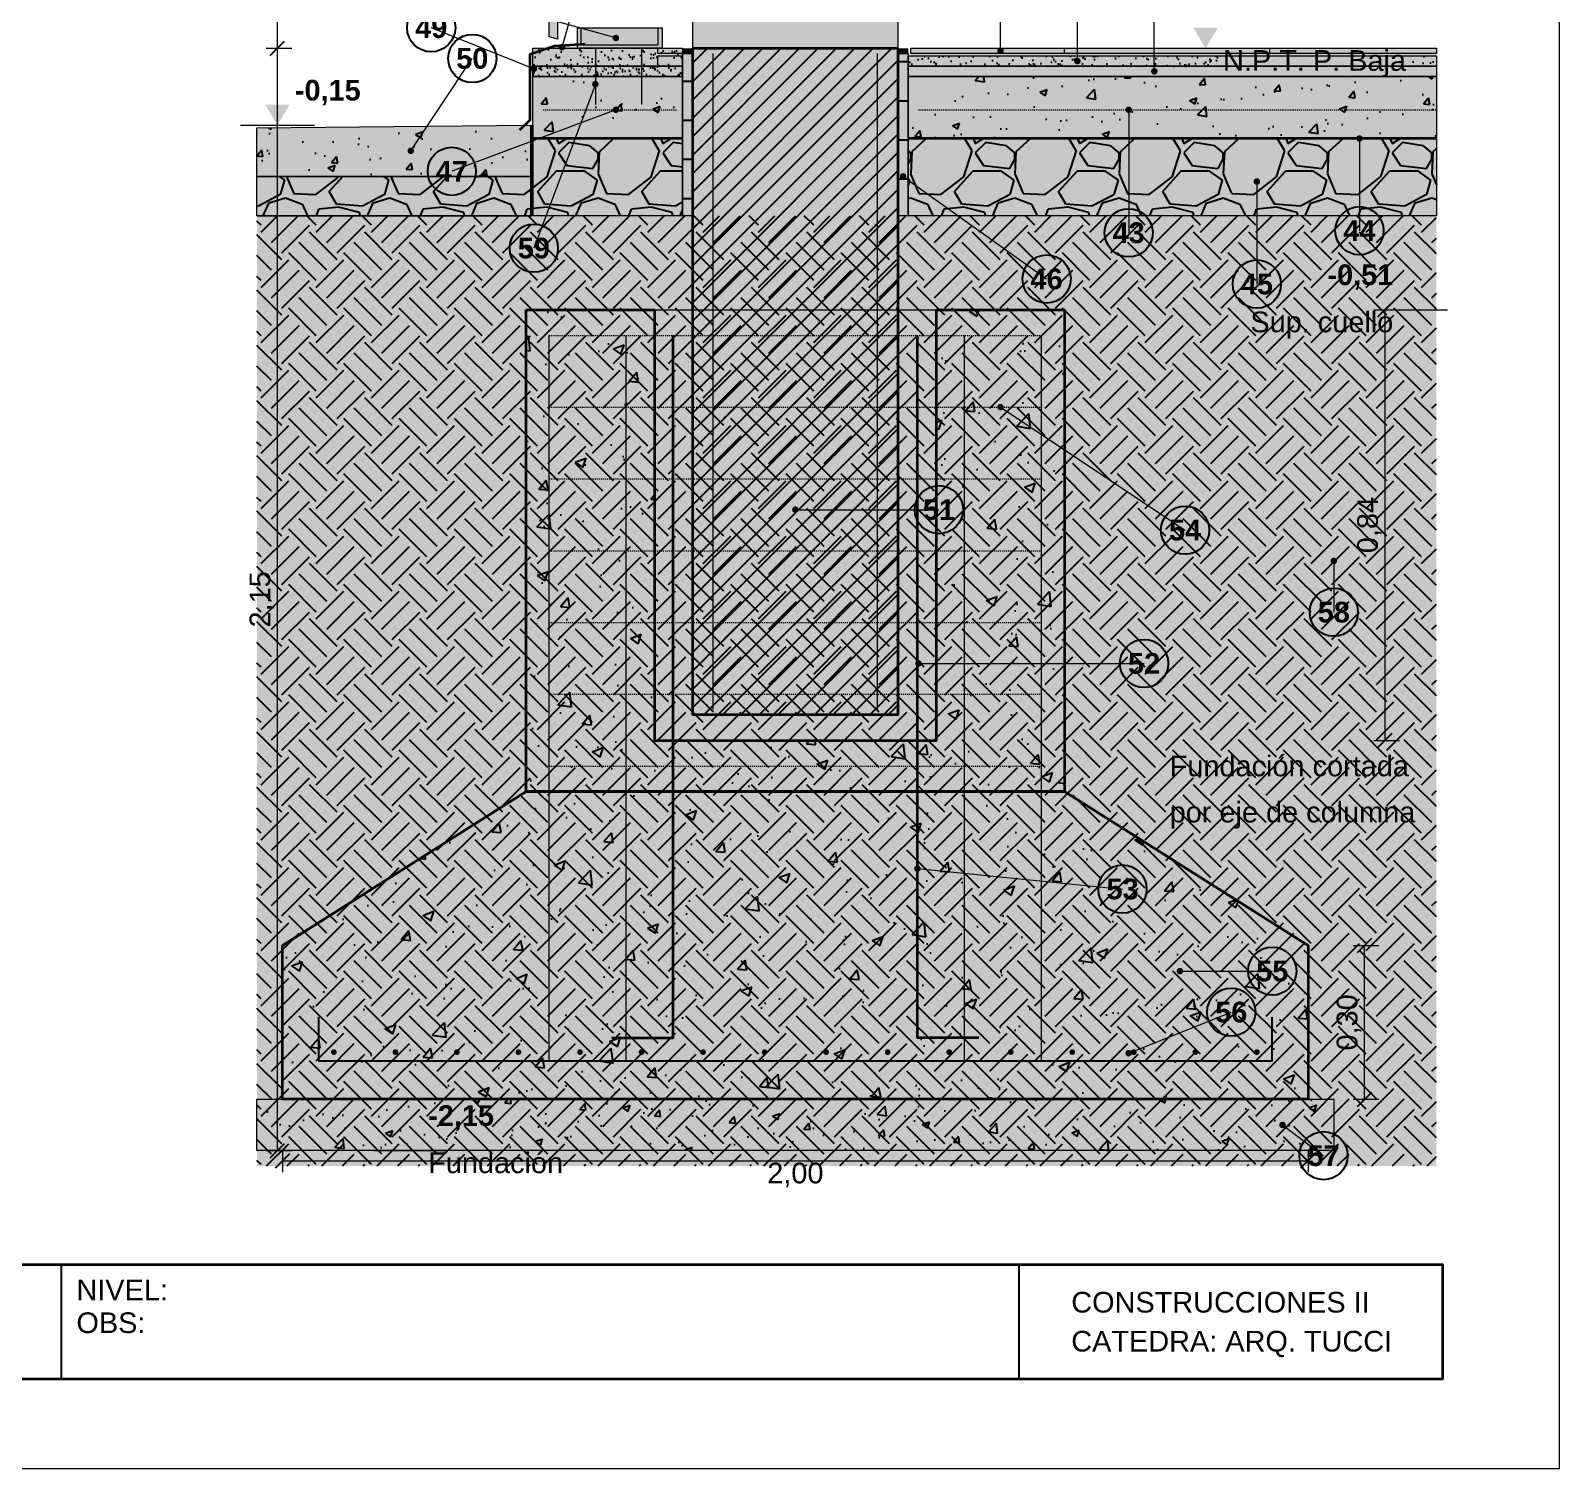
# Model space of a CAD drawing. Header units: millimetres. Extents: x 0 to 323, y 0 to 420.
# Drawn here: x 147.9 to 297, y 0 to 140.2 of the extents above; entities that cross this region are included whole.
import ezdxf
from ezdxf.enums import TextEntityAlignment as Align

# ---------------------------------------------------------------- set-up
doc = ezdxf.new("R2010")
doc.units = ezdxf.units.MM
doc.linetypes.add('DASHED', pattern=[1.524, 1.27, -0.254])
for name, color, linetype in [('0-MARCO-A3', 7, 'Continuous'), ('1-CORTE-ARMADURAS', 14, 'Continuous'), ('1-CORTE-CONTORNOS', 7, 'Continuous'), ('1-CORTE-RAYADOS', 8, 'Continuous'), ('1-CORTE-RELLENOS', 9, 'Continuous'), ('1-CORTE-VISTA', 8, 'Continuous'), ('3-COTAS-NIVELES', 7, 'Continuous'), ('3-TEXTOS', 7, 'Continuous')]:
    doc.layers.add(name, color=color, linetype=linetype)
doc.styles.add('ARIAL', font='arial.ttf')
doc.styles.add('ARIAL-NEGRITA', font='arialbd.ttf')

msp = doc.modelspace()

# ---------------------------------------------------------------- hatches: boundary and pattern name
at = {"layer": '1-CORTE-ARMADURAS', "true_color": 0x7a1f1f}
h = msp.add_hatch(color=26, dxfattribs=at)
h.dxf.hatch_style = 1
edge = h.paths.add_edge_path()
edge.add_arc((177.5, 40.6), 0.28, 0, 360)
h = msp.add_hatch(color=26, dxfattribs=at)
h.dxf.hatch_style = 1
edge = h.paths.add_edge_path()
edge.add_arc((183.5, 40.6), 0.28, 0, 360)
h = msp.add_hatch(color=26, dxfattribs=at)
h.dxf.hatch_style = 1
edge = h.paths.add_edge_path()
edge.add_arc((189.5, 40.6), 0.28, 0, 360)
h = msp.add_hatch(color=26, dxfattribs=at)
h.dxf.hatch_style = 1
edge = h.paths.add_edge_path()
edge.add_arc((195.5, 40.6), 0.28, 0, 360)
h = msp.add_hatch(color=26, dxfattribs=at)
h.dxf.hatch_style = 1
edge = h.paths.add_edge_path()
edge.add_arc((201.5, 40.6), 0.28, 0, 360)
h = msp.add_hatch(color=26, dxfattribs=at)
h.dxf.hatch_style = 1
edge = h.paths.add_edge_path()
edge.add_arc((207.5, 40.6), 0.28, 0, 360)
h = msp.add_hatch(color=26, dxfattribs=at)
h.dxf.hatch_style = 1
edge = h.paths.add_edge_path()
edge.add_arc((213.5, 40.6), 0.28, 0, 360)
h = msp.add_hatch(color=26, dxfattribs=at)
h.dxf.hatch_style = 1
edge = h.paths.add_edge_path()
edge.add_arc((219.5, 40.6), 0.28, 0, 360)
h = msp.add_hatch(color=26, dxfattribs=at)
h.dxf.hatch_style = 1
edge = h.paths.add_edge_path()
edge.add_arc((225.5, 40.6), 0.28, 0, 360)
h = msp.add_hatch(color=26, dxfattribs=at)
h.dxf.hatch_style = 1
edge = h.paths.add_edge_path()
edge.add_arc((231.5, 40.6), 0.28, 0, 360)
h = msp.add_hatch(color=26, dxfattribs=at)
h.dxf.hatch_style = 1
edge = h.paths.add_edge_path()
edge.add_arc((237.5, 40.6), 0.28, 0, 360)
h = msp.add_hatch(color=26, dxfattribs=at)
h.dxf.hatch_style = 1
edge = h.paths.add_edge_path()
edge.add_arc((243.5, 40.6), 0.28, 0, 360)
h = msp.add_hatch(color=26, dxfattribs=at)
h.dxf.hatch_style = 1
edge = h.paths.add_edge_path()
edge.add_arc((249.5, 40.6), 0.28, 0, 360)
h = msp.add_hatch(color=26, dxfattribs=at)
h.dxf.hatch_style = 1
edge = h.paths.add_edge_path()
edge.add_arc((255.5, 40.6), 0.28, 0, 360)
h = msp.add_hatch(color=26, dxfattribs=at)
h.dxf.hatch_style = 1
edge = h.paths.add_edge_path()
edge.add_arc((261.5, 40.6), 0.28, 0, 360)
h = msp.add_hatch(color=26, dxfattribs=at)
h.dxf.hatch_style = 1
edge = h.paths.add_edge_path()
edge.add_arc((267.5, 40.6), 0.28, 0, 360)
at = {"layer": '1-CORTE-RAYADOS'}
h = msp.add_hatch(dxfattribs=at)
h.set_pattern_fill('AR-SAND', color=8, scale=0.03)
h.paths.add_polyline_path([(196.9, 138.5), (211.5, 138.5), (211.5, 136.75), (196.9, 136.75)])
h = msp.add_hatch(dxfattribs=at)
h.set_pattern_fill('AR-SAND', color=8, scale=0.03)
h.paths.add_polyline_path([(209.1, 137.75), (211.5, 137.75), (211.5, 136.75), (209.1, 136.75)])
h = msp.add_hatch(dxfattribs=at)
h.set_pattern_fill('ZIGZAG', color=8, scale=0.3, angle=90)
h.paths.add_polyline_path([(211.5, 138), (212.5, 138), (212.5, 122.15), (211.5, 122.15)])
h = msp.add_hatch(dxfattribs=at)
h.set_pattern_fill('ANSI31', color=8, scale=0.4)
h.paths.add_polyline_path([(212.5, 138.5), (232.5, 138.5), (232.5, 73.5), (212.5, 73.5)])
h = msp.add_hatch(dxfattribs=at)
h.set_pattern_fill('ZIGZAG', color=8, scale=0.3, angle=90)
h.paths.add_polyline_path([(232.5, 138), (233.5, 138), (233.5, 122.15), (232.5, 122.15)])
h = msp.add_hatch(dxfattribs=at)
h.set_pattern_fill('AR-SAND', color=8, scale=0.03)
h.paths.add_polyline_path([(233.5, 137.75), (285, 137.75), (285, 136.75), (233.5, 136.75)])
h = msp.add_hatch(dxfattribs=at)
h.set_pattern_fill('AR-SAND', color=8, scale=0.02)
h.paths.add_polyline_path([(196.9, 136.75), (211.5, 136.75), (211.5, 135.75), (196.9, 135.75)])
h = msp.add_hatch(dxfattribs=at)
h.set_pattern_fill('AR-CONC', color=8, scale=0.04)
h.paths.add_polyline_path([(196.9, 135.75), (211.5, 135.75), (211.5, 129.75), (196.9, 129.75)])
h = msp.add_hatch(dxfattribs=at)
h.set_pattern_fill('AR-SAND', color=8, scale=0.02)
h.paths.add_polyline_path([(233.5, 136.75), (285, 136.75), (285, 135.75), (233.5, 135.75)])
h = msp.add_hatch(dxfattribs=at)
h.set_pattern_fill('AR-CONC', color=8, scale=0.04)
h.paths.add_polyline_path([(233.5, 135.75), (285, 135.75), (285, 129.75), (233.5, 129.75)])
h = msp.add_hatch(dxfattribs=at)
h.set_pattern_fill('AR-CONC', color=8, scale=0.04)
h.paths.add_polyline_path([(196.7, 131), (196.7, 126), (170, 126), (170, 130.73)])
h = msp.add_hatch(dxfattribs=at)
h.set_pattern_fill('GRAVEL', color=8, scale=0.4)
h.paths.add_polyline_path([(196.9, 129.65), (211.5, 129.65), (211.5, 122.15), (196.9, 122.15)])
h = msp.add_hatch(dxfattribs=at)
h.set_pattern_fill('GRAVEL', color=8, scale=0.4)
h.paths.add_polyline_path([(233.5, 129.65), (285, 129.65), (285, 122.15), (233.5, 122.15)])
h = msp.add_hatch(dxfattribs=at)
h.set_pattern_fill('GRAVEL', color=8, scale=0.4)
h.paths.add_polyline_path([(196.7, 126), (196.7, 122.15), (170, 122.15), (170, 126)])
h = msp.add_hatch(dxfattribs=at)
h.set_pattern_fill('EARTH', color=8, scale=0.6, angle=45)
h.paths.add_polyline_path([(285, 122.15), (285, 29.5), (170, 29.5), (170, 122.15)])
h = msp.add_hatch(dxfattribs=at)
h.set_pattern_fill('AR-CONC', color=8, scale=0.06)
h.paths.add_polyline_path([(196.25, 113), (208.75, 113), (208.75, 71), (236.25, 71), (236.25, 113), (248.75, 113), (248.75, 66), (196.25, 66)])
h = msp.add_hatch(dxfattribs=at)
h.set_pattern_fill('AR-SAND', color=8, scale=0.02)
h.paths.add_polyline_path([(208.75, 113), (236.25, 113), (236.25, 71), (208.75, 71)])
h = msp.add_hatch(dxfattribs=at)
h.set_pattern_fill('AR-CONC', color=8, scale=0.06)
h.paths.add_polyline_path([(172.5, 51), (196.25, 66), (248.75, 66), (272.5, 51), (272.5, 36), (172.5, 36)])
h = msp.add_hatch(dxfattribs=at)
h.set_pattern_fill('AR-CONC', color=8, scale=0.04)
h.paths.add_polyline_path([(170, 36), (275, 36), (275, 31), (170, 31)])
at = {"layer": '1-CORTE-RELLENOS', "true_color": 0xeceeef}
h = msp.add_hatch(color=7, dxfattribs=at)
h.dxf.hatch_style = 1
h.paths.add_polyline_path([(212.5, 198.5), (232.5, 198.5), (232.5, 138.5), (212.5, 138.5)])
at = {"layer": '1-CORTE-RELLENOS', "true_color": 0xb9c0c6}
h = msp.add_hatch(color=9, dxfattribs=at)
h.dxf.hatch_style = 1
h.paths.add_polyline_path([(198.5, 144.4), (199.3, 144.6), (199.3, 139.4), (198.5, 139.6)])
at = {"layer": '1-CORTE-RELLENOS', "true_color": 0x9aa3ab}
h = msp.add_hatch(color=253, dxfattribs=at)
h.dxf.hatch_style = 1
h.paths.add_polyline_path([(201.25, 140.5), (209.5, 140.5), (209.5, 138.5), (201.25, 138.5)])
at = {"layer": '1-CORTE-RELLENOS', "true_color": 0x222222}
h = msp.add_hatch(color=250, dxfattribs=at)
h.dxf.hatch_style = 1
h.paths.add_polyline_path([(198.5, 138.7), (201.25, 138.7), (201.25, 138.5), (198.5, 138.5)])
at = {"layer": '1-CORTE-RELLENOS', "true_color": 0xe9e9e9}
h = msp.add_hatch(color=254, dxfattribs=at)
h.dxf.hatch_style = 1
h.paths.add_polyline_path([(196.9, 138.5), (211.5, 138.5), (211.5, 136.75), (196.9, 136.75)])
at = {"layer": '1-CORTE-RELLENOS', "true_color": 0xcdbb9c}
h = msp.add_hatch(color=9, dxfattribs=at)
h.dxf.hatch_style = 1
h.paths.add_polyline_path([(209.1, 138.5), (211.5, 138.5), (211.5, 138), (209.1, 138)])
at = {"layer": '1-CORTE-RELLENOS', "true_color": 0x8d8d8d}
h = msp.add_hatch(color=252, dxfattribs=at)
h.dxf.hatch_style = 1
h.paths.add_polyline_path([(209.1, 138), (211.5, 138), (211.5, 137.75), (209.1, 137.75)])
at = {"layer": '1-CORTE-RELLENOS', "true_color": 0xe9e9e9}
h = msp.add_hatch(color=254, dxfattribs=at)
h.dxf.hatch_style = 1
h.paths.add_polyline_path([(209.1, 137.75), (211.5, 137.75), (211.5, 136.75), (209.1, 136.75)])
at = {"layer": '1-CORTE-RELLENOS', "true_color": 0x111111}
h = msp.add_hatch(color=250, dxfattribs=at)
h.dxf.hatch_style = 1
h.paths.add_polyline_path([(211.5, 138.5), (212.5, 138.5), (212.5, 138), (211.5, 138)])
at = {"layer": '1-CORTE-RELLENOS', "true_color": 0xfff5bf}
h = msp.add_hatch(color=254, dxfattribs=at)
h.dxf.hatch_style = 1
h.paths.add_polyline_path([(211.5, 138), (212.5, 138), (212.5, 122.15), (211.5, 122.15)])
at = {"layer": '1-CORTE-RELLENOS', "true_color": 0xd3d6d9}
h = msp.add_hatch(color=254, dxfattribs=at)
h.dxf.hatch_style = 1
h.paths.add_polyline_path([(212.5, 138.5), (232.5, 138.5), (232.5, 73.5), (212.5, 73.5)])
at = {"layer": '1-CORTE-RELLENOS', "true_color": 0x111111}
h = msp.add_hatch(color=250, dxfattribs=at)
h.dxf.hatch_style = 1
h.paths.add_polyline_path([(232.5, 138.5), (233.5, 138.5), (233.5, 138), (232.5, 138)])
at = {"layer": '1-CORTE-RELLENOS', "true_color": 0xfff5bf}
h = msp.add_hatch(color=254, dxfattribs=at)
h.dxf.hatch_style = 1
h.paths.add_polyline_path([(232.5, 138), (233.5, 138), (233.5, 122.15), (232.5, 122.15)])
at = {"layer": '1-CORTE-RELLENOS', "true_color": 0xe9e9e9}
h = msp.add_hatch(color=254, dxfattribs=at)
h.dxf.hatch_style = 1
h.paths.add_polyline_path([(233.5, 137.75), (285, 137.75), (285, 136.75), (233.5, 136.75)])
at = {"layer": '1-CORTE-RELLENOS', "true_color": 0xcdbb9c}
h = msp.add_hatch(color=9, dxfattribs=at)
h.dxf.hatch_style = 1
h.paths.add_polyline_path([(233.75, 138.5), (285, 138.5), (285, 138), (233.75, 138)])
at = {"layer": '1-CORTE-RELLENOS', "true_color": 0x8d8d8d}
h = msp.add_hatch(color=252, dxfattribs=at)
h.dxf.hatch_style = 1
h.paths.add_polyline_path([(233.75, 138), (285, 138), (285, 137.75), (233.75, 137.75)])
at = {"layer": '1-CORTE-RELLENOS', "true_color": 0xc9dbe6}
h = msp.add_hatch(color=254, dxfattribs=at)
h.dxf.hatch_style = 1
h.paths.add_polyline_path([(196.9, 136.75), (211.5, 136.75), (211.5, 135.75), (196.9, 135.75)])
at = {"layer": '1-CORTE-RELLENOS', "true_color": 0xe6e4df}
h = msp.add_hatch(color=254, dxfattribs=at)
h.dxf.hatch_style = 1
h.paths.add_polyline_path([(196.9, 135.75), (211.5, 135.75), (211.5, 129.75), (196.9, 129.75)])
at = {"layer": '1-CORTE-RELLENOS', "true_color": 0xc9dbe6}
h = msp.add_hatch(color=254, dxfattribs=at)
h.dxf.hatch_style = 1
h.paths.add_polyline_path([(233.5, 136.75), (285, 136.75), (285, 135.75), (233.5, 135.75)])
at = {"layer": '1-CORTE-RELLENOS', "true_color": 0xe6e4df}
h = msp.add_hatch(color=254, dxfattribs=at)
h.dxf.hatch_style = 1
h.paths.add_polyline_path([(233.5, 135.75), (285, 135.75), (285, 129.75), (233.5, 129.75)])
h = msp.add_hatch(color=254, dxfattribs=at)
h.dxf.hatch_style = 1
h.paths.add_polyline_path([(196.7, 131), (196.7, 126), (170, 126), (170, 130.73)])
at = {"layer": '1-CORTE-RELLENOS', "true_color": 0x111111}
h = msp.add_hatch(color=250, dxfattribs=at)
h.dxf.hatch_style = 1
h.paths.add_polyline_path([(196.5, 131), (196.7, 131), (196.7, 126), (196.5, 126)])
at = {"layer": '1-CORTE-RELLENOS', "true_color": 0x000000}
h = msp.add_hatch(color=18, dxfattribs=at)
h.dxf.hatch_style = 1
h.paths.add_polyline_path([(196.9, 129.75), (211.5, 129.75), (211.5, 129.65), (196.9, 129.65)])
h = msp.add_hatch(color=18, dxfattribs=at)
h.dxf.hatch_style = 1
h.paths.add_polyline_path([(233.5, 129.75), (285, 129.75), (285, 129.65), (233.5, 129.65)])
at = {"layer": '1-CORTE-RELLENOS', "true_color": 0xefe4c8}
h = msp.add_hatch(color=254, dxfattribs=at)
h.dxf.hatch_style = 1
h.paths.add_polyline_path([(196.9, 129.65), (211.5, 129.65), (211.5, 122.15), (196.9, 122.15)])
h = msp.add_hatch(color=254, dxfattribs=at)
h.dxf.hatch_style = 1
h.paths.add_polyline_path([(233.5, 129.65), (285, 129.65), (285, 122.15), (233.5, 122.15)])
h = msp.add_hatch(color=254, dxfattribs=at)
h.dxf.hatch_style = 1
h.paths.add_polyline_path([(196.7, 126), (196.7, 122.15), (170, 122.15), (170, 126)])
at = {"layer": '1-CORTE-RELLENOS', "true_color": 0xece3d2}
h = msp.add_hatch(color=254, dxfattribs=at)
h.dxf.hatch_style = 1
h.paths.add_polyline_path([(285, 122.15), (285, 29.5), (170, 29.5), (170, 122.15)])
at = {"layer": '1-CORTE-RELLENOS', "true_color": 0xdedad2}
h = msp.add_hatch(color=254, dxfattribs=at)
h.dxf.hatch_style = 1
h.paths.add_polyline_path([(196.25, 113), (208.75, 113), (208.75, 71), (236.25, 71), (236.25, 113), (248.75, 113), (248.75, 66), (196.25, 66)])
at = {"layer": '1-CORTE-RELLENOS', "true_color": 0xbdbdbd}
h = msp.add_hatch(color=9, dxfattribs=at)
h.dxf.hatch_style = 1
h.paths.add_polyline_path([(208.75, 113), (236.25, 113), (236.25, 71), (208.75, 71)])
at = {"layer": '1-CORTE-RELLENOS', "true_color": 0xdedad2}
h = msp.add_hatch(color=254, dxfattribs=at)
h.dxf.hatch_style = 1
h.paths.add_polyline_path([(172.5, 51), (196.25, 66), (248.75, 66), (272.5, 51), (272.5, 36), (172.5, 36)])
at = {"layer": '1-CORTE-RELLENOS', "true_color": 0xe6e4df}
h = msp.add_hatch(color=254, dxfattribs=at)
h.dxf.hatch_style = 1
h.paths.add_polyline_path([(170, 36), (275, 36), (275, 31), (170, 31)])
at = {"layer": '3-COTAS-NIVELES'}
h = msp.add_hatch(color=7, dxfattribs=at)
h.dxf.hatch_style = 1
h.paths.add_polyline_path([(262.5, 138.5), (261.3, 140.5), (263.7, 140.5)])
h = msp.add_hatch(color=7, dxfattribs=at)
h.dxf.hatch_style = 1
h.paths.add_polyline_path([(172, 131), (170.8, 133), (173.2, 133)])
h = msp.add_hatch(color=7, dxfattribs=at)
h.dxf.hatch_style = 1
h.paths.add_polyline_path([(282.5, 113), (281.3, 115), (283.7, 115)])
h = msp.add_hatch(color=7, dxfattribs=at)
h.dxf.hatch_style = 1
h.paths.add_polyline_path([(185, 31), (183.8, 33), (186.2, 33)])
at = {"layer": '3-TEXTOS', "true_color": 0x000000}
h = msp.add_hatch(color=18, dxfattribs=at)
h.dxf.hatch_style = 1
edge = h.paths.add_edge_path()
edge.add_arc((199.75, 138.6), 0.32, 0, 360)
h = msp.add_hatch(color=18, dxfattribs=at)
h.dxf.hatch_style = 1
edge = h.paths.add_edge_path()
edge.add_arc((205, 139.5), 0.32, 0, 360)
h = msp.add_hatch(color=18, dxfattribs=at)
h.dxf.hatch_style = 1
edge = h.paths.add_edge_path()
edge.add_arc((242.5, 138.25), 0.32, 0, 360)
h = msp.add_hatch(color=18, dxfattribs=at)
h.dxf.hatch_style = 1
edge = h.paths.add_edge_path()
edge.add_arc((250, 137.25), 0.32, 0, 360)
h = msp.add_hatch(color=18, dxfattribs=at)
h.dxf.hatch_style = 1
edge = h.paths.add_edge_path()
edge.add_arc((197, 136.5), 0.32, 0, 360)
h = msp.add_hatch(color=18, dxfattribs=at)
h.dxf.hatch_style = 1
edge = h.paths.add_edge_path()
edge.add_arc((257.5, 136.25), 0.32, 0, 360)
h = msp.add_hatch(color=18, dxfattribs=at)
h.dxf.hatch_style = 1
edge = h.paths.add_edge_path()
edge.add_arc((203, 135), 0.32, 0, 360)
h = msp.add_hatch(color=18, dxfattribs=at)
h.dxf.hatch_style = 1
edge = h.paths.add_edge_path()
edge.add_arc((205, 132.5), 0.32, 0, 360)
h = msp.add_hatch(color=18, dxfattribs=at)
h.dxf.hatch_style = 1
edge = h.paths.add_edge_path()
edge.add_arc((255, 132.5), 0.32, 0, 360)
h = msp.add_hatch(color=18, dxfattribs=at)
h.dxf.hatch_style = 1
edge = h.paths.add_edge_path()
edge.add_arc((277.5, 129.7), 0.32, 0, 360)
h = msp.add_hatch(color=18, dxfattribs=at)
h.dxf.hatch_style = 1
edge = h.paths.add_edge_path()
edge.add_arc((185, 128.5), 0.32, 0, 360)
h = msp.add_hatch(color=18, dxfattribs=at)
h.dxf.hatch_style = 1
edge = h.paths.add_edge_path()
edge.add_arc((233, 126), 0.32, 0, 360)
h = msp.add_hatch(color=18, dxfattribs=at)
h.dxf.hatch_style = 1
edge = h.paths.add_edge_path()
edge.add_arc((267.5, 125.5), 0.32, 0, 360)
h = msp.add_hatch(color=18, dxfattribs=at)
h.dxf.hatch_style = 1
edge = h.paths.add_edge_path()
edge.add_arc((242.5, 103.5), 0.32, 0, 360)
h = msp.add_hatch(color=18, dxfattribs=at)
h.dxf.hatch_style = 1
edge = h.paths.add_edge_path()
edge.add_arc((222.5, 93.5), 0.32, 0, 360)
h = msp.add_hatch(color=18, dxfattribs=at)
h.dxf.hatch_style = 1
edge = h.paths.add_edge_path()
edge.add_arc((275, 88.5), 0.32, 0, 360)
h = msp.add_hatch(color=18, dxfattribs=at)
h.dxf.hatch_style = 1
edge = h.paths.add_edge_path()
edge.add_arc((234.5, 78.5), 0.32, 0, 360)
h = msp.add_hatch(color=18, dxfattribs=at)
h.dxf.hatch_style = 1
edge = h.paths.add_edge_path()
edge.add_arc((234.4, 58.5), 0.32, 0, 360)
h = msp.add_hatch(color=18, dxfattribs=at)
h.dxf.hatch_style = 1
edge = h.paths.add_edge_path()
edge.add_arc((260, 48.5), 0.32, 0, 360)
h = msp.add_hatch(color=18, dxfattribs=at)
h.dxf.hatch_style = 1
edge = h.paths.add_edge_path()
edge.add_arc((255, 40.5), 0.32, 0, 360)
h = msp.add_hatch(color=18, dxfattribs=at)
h.dxf.hatch_style = 1
edge = h.paths.add_edge_path()
edge.add_arc((270, 33.5), 0.32, 0, 360)

# ---------------------------------------------------------------- linework, layer by layer
at = {"layer": '0-MARCO-A3', "lineweight": 13}
msp.add_lwpolyline([(0, 0), (297, 0), (297, 420), (0, 420)], close=True, dxfattribs=at)
at = {"layer": '0-MARCO-A3', "lineweight": 35}
msp.add_lwpolyline([(10.7, 19.9), (285.6, 19.9), (285.6, 8.7), (10.7, 8.7)], close=True, dxfattribs=at)
at = {"layer": '1-CORTE-ARMADURAS', "lineweight": 13}
for points in [[(214.5, 74), (214.5, 138)], [(230.5, 74), (230.5, 138)]]:
    msp.add_lwpolyline(points, dxfattribs=at)
at = {"layer": '1-CORTE-ARMADURAS', "linetype": 'DASHED', "lineweight": 9, "ltscale": 0.08}
for points in [[(197.9, 132.5), (211, 132.5)], [(234.5, 132.5), (285, 132.5)], [(198.5, 110.5), (246.5, 110.5)], [(198.5, 103.5), (246.5, 103.5)], [(198.5, 96.5), (246.5, 96.5)], [(198.5, 89.5), (246.5, 89.5)], [(198.5, 82.5), (246.5, 82.5)], [(198.5, 75.5), (246.5, 75.5)], [(198.5, 68.5), (246.5, 68.5)]]:
    msp.add_lwpolyline(points, dxfattribs=at)
at = {"layer": '1-CORTE-ARMADURAS', "lineweight": 18}
for points in [[(200.5, 39.75), (198.5, 39.75), (198.5, 110.5)], [(208, 39.75), (206, 39.75), (206, 110.5)], [(237, 39.75), (239, 39.75), (239, 110.5)], [(244.5, 39.75), (246.5, 39.75), (246.5, 110.5)]]:
    msp.add_lwpolyline(points, dxfattribs=at)
at = {"layer": '1-CORTE-ARMADURAS', "lineweight": 35}
for points in [[(204.6, 42), (210.6, 42), (210.6, 110.5)], [(240.4, 42), (234.4, 42), (234.4, 110.5)]]:
    msp.add_lwpolyline(points, dxfattribs=at)
at = {"layer": '1-CORTE-ARMADURAS', "lineweight": 25}
msp.add_lwpolyline([(176, 44), (176, 39.75), (269, 39.75), (269, 44)], dxfattribs=at)
at = {"layer": '1-CORTE-CONTORNOS', "lineweight": 9}
for points in [[(198.5, 144.4), (199.3, 144.6), (199.3, 139.4), (198.5, 139.6)], [(201.6, 140.5), (209.1, 140.5), (209.1, 138.8), (201.6, 138.8)]]:
    msp.add_lwpolyline(points, close=True, dxfattribs=at)
at = {"layer": '1-CORTE-CONTORNOS', "lineweight": 18}
for points in [[(201.25, 140.5), (209.5, 140.5), (209.5, 138.5), (201.25, 138.5)], [(196.9, 138.5), (211.5, 138.5), (211.5, 136.75), (196.9, 136.75)], [(209.1, 138.5), (211.5, 138.5), (211.5, 138), (209.1, 138)], [(209.1, 137.75), (211.5, 137.75), (211.5, 136.75), (209.1, 136.75)], [(211.5, 138), (212.5, 138), (212.5, 122.15), (211.5, 122.15)], [(232.5, 138), (233.5, 138), (233.5, 122.15), (232.5, 122.15)], [(233.5, 137.75), (285, 137.75), (285, 136.75), (233.5, 136.75)], [(233.75, 138.5), (285, 138.5), (285, 138), (233.75, 138)], [(196.9, 136.75), (211.5, 136.75), (211.5, 135.75), (196.9, 135.75)], [(196.9, 135.75), (211.5, 135.75), (211.5, 129.75), (196.9, 129.75)], [(233.5, 136.75), (285, 136.75), (285, 135.75), (233.5, 135.75)], [(233.5, 135.75), (285, 135.75), (285, 129.75), (233.5, 129.75)], [(196.7, 131), (196.7, 126), (170, 126), (170, 130.73)], [(196.9, 129.65), (211.5, 129.65), (211.5, 122.15), (196.9, 122.15)], [(233.5, 129.65), (285, 129.65), (285, 122.15), (233.5, 122.15)], [(196.7, 126), (196.7, 122.15), (170, 122.15), (170, 126)], [(208.75, 113), (236.25, 113), (236.25, 71), (208.75, 71)], [(170, 36), (275, 36), (275, 31), (170, 31)]]:
    msp.add_lwpolyline(points, close=True, dxfattribs=at)
at = {"layer": '1-CORTE-CONTORNOS', "lineweight": 35}
msp.add_lwpolyline([(202, 138.9), (199, 138.7), (196.6, 137.9), (196.6, 131.5), (195.6, 130.5)], dxfattribs=at)
at = {"layer": '1-CORTE-CONTORNOS', "lineweight": 13}
for points in [[(203, 138.5), (203, 133)], [(207.5, 138.5), (207.5, 133)], [(248.75, 138), (248.75, 138.5)], [(268.75, 138), (268.75, 138.5)]]:
    msp.add_lwpolyline(points, dxfattribs=at)
at = {"layer": '1-CORTE-CONTORNOS', "lineweight": 35}
for points in [[(212.5, 138.5), (232.5, 138.5), (232.5, 73.5), (212.5, 73.5)], [(196.25, 113), (208.75, 113), (208.75, 71), (236.25, 71), (236.25, 113), (248.75, 113), (248.75, 66), (196.25, 66)], [(172.5, 51), (196.25, 66), (248.75, 66), (272.5, 51), (272.5, 36), (172.5, 36)]]:
    msp.add_lwpolyline(points, close=True, dxfattribs=at)
at = {"layer": '1-CORTE-CONTORNOS', "lineweight": 50}
msp.add_lwpolyline([(196.8, 131), (196.8, 122.15)], dxfattribs=at)
at = {"layer": '1-CORTE-CONTORNOS', "lineweight": 18}
msp.add_lwpolyline([(170, 122.15), (196.8, 122.15)], dxfattribs=at)
at = {"layer": '1-CORTE-VISTA', "lineweight": 13}
msp.add_lwpolyline([(212.5, 198.5), (232.5, 198.5), (232.5, 138.5), (212.5, 138.5)], close=True, dxfattribs=at)
at = {"layer": '3-TEXTOS', "lineweight": 13}
for p, q in [((172, 138.5), (172, 278.5)), ((172, 31), (172, 138.5)), ((258.9, 138.5), (266.1, 138.5)), ((168.4, 131), (175.6, 131)), ((278.9, 113), (286.1, 113)), ((280, 71), (280, 113)), ((278, 36), (278, 51)), ((172.5, 30), (272.5, 30)), ((181.4, 31), (188.6, 31))]:
    msp.add_line(p, q, dxfattribs=at)
at = {"layer": '3-TEXTOS', "lineweight": 9}
for p, q in [((199.75, 138.6), (203.75, 152.6)), ((257.5, 136.25), (257.5, 146.25)), ((250, 137.25), (250, 145.25)), ((205, 139.5), (187, 144.5)), ((242.5, 138.25), (242.5, 144.25)), ((197, 136.5), (187, 140.5)), ((170.9, 138.5), (173.4, 138.5)), ((170.9, 138.5), (173.4, 138.5)), ((185, 128.5), (191, 137.5)), ((203, 135), (197, 119)), ((205, 132.5), (189, 126.5)), ((255, 132.5), (255, 120.5)), ((277.5, 129.7), (277.5, 120.7)), ((233, 126), (247, 116)), ((267.5, 125.5), (267.5, 115.5)), ((278.9, 113), (281.4, 113)), ((242.5, 103.5), (260.5, 91.5)), ((222.5, 93.5), (236.5, 93.5)), ((275, 88.5), (275, 83.5)), ((234.5, 78.5), (256.5, 78.5)), ((278.9, 71), (281.4, 71)), ((234.4, 58.5), (254.4, 56.5)), ((276.9, 51), (279.4, 51)), ((260, 48.5), (269, 48.5)), ((255, 40.5), (265, 44.5)), ((276.9, 36), (279.4, 36)), ((270, 33.5), (274, 30.5)), ((170.9, 31), (173.4, 31)), ((172.5, 31.1), (172.5, 28.9)), ((272.5, 31.1), (272.5, 28.9))]:
    msp.add_line(p, q, dxfattribs=at)
at = {"layer": '3-TEXTOS', "lineweight": 25}
for p, q in [((171.3, 137.8), (172.7, 139.2)), ((171.3, 137.8), (172.7, 139.2)), ((279.3, 112.3), (280.7, 113.7)), ((279.3, 70.3), (280.7, 71.7)), ((277.3, 50.3), (278.7, 51.7)), ((277.3, 35.3), (278.7, 36.7)), ((171.3, 30.3), (172.7, 31.7)), ((171.8, 29.3), (173.2, 30.7)), ((271.8, 29.3), (273.2, 30.7)), ((150.9, 19.9), (150.9, 8.7)), ((244.3, 19.9), (244.3, 8.7))]:
    msp.add_line(p, q, dxfattribs=at)
at = {"layer": '3-TEXTOS', "color": 18, "true_color": 0x000000}
for centre in [(187, 140.5), (191, 137.5), (189, 126.5), (255, 120.5), (277.5, 120.7), (197, 119), (247, 116), (267.5, 115.5), (236.5, 93.5), (260.5, 91.5), (275, 83.5), (256.5, 78.5), (254.4, 56.5), (269, 48.5), (265, 44.5), (274, 30.5)]:
    msp.add_circle(centre, 2.35, dxfattribs=at)

# ---------------------------------------------------------------- texts
at = {"layer": '3-TEXTOS'}
for s, style, p in [('49', 'ARIAL-NEGRITA', (187, 139.5)), ('50', 'ARIAL-NEGRITA', (191, 136.5)), ('47', 'ARIAL-NEGRITA', (189, 125.5)), ('43', 'ARIAL-NEGRITA', (255, 119.5)), ('44', 'ARIAL-NEGRITA', (277.5, 119.7)), ('59', 'ARIAL-NEGRITA', (197, 118)), ('46', 'ARIAL-NEGRITA', (247, 115)), ('45', 'ARIAL-NEGRITA', (267.5, 114.5)), ('51', 'ARIAL-NEGRITA', (236.5, 92.5)), ('54', 'ARIAL-NEGRITA', (260.5, 90.5)), ('58', 'ARIAL-NEGRITA', (275, 82.5)), ('52', 'ARIAL-NEGRITA', (256.5, 77.5)), ('53', 'ARIAL-NEGRITA', (254.4, 55.5)), ('55', 'ARIAL-NEGRITA', (269, 47.5)), ('56', 'ARIAL-NEGRITA', (265, 43.5)), ('57', 'ARIAL-NEGRITA', (274, 29.5)), ('2,00', 'ARIAL', (222.5, 27.8))]:
    msp.add_text(s, height=2.016, dxfattribs=dict(at, style=style)).set_placement(p, align=Align.CENTER)
for s, style, p in [('N.P.T. P. Baja', 'ARIAL', (264.2, 136.3)), ('-0,15', 'ARIAL-NEGRITA', (173.7, 133.4)), ('-2,15', 'ARIAL-NEGRITA', (186.7, 33.4)), ('Fundación', 'ARIAL', (186.7, 28.8)), ('NIVEL:', 'ARIAL', (152.4, 16.4)), ('CONSTRUCCIONES II', 'ARIAL', (249.4, 15.2)), ('OBS:', 'ARIAL', (152.4, 13.2)), ('CATEDRA: ARQ. TUCCI', 'ARIAL', (249.4, 11.4))]:
    msp.add_text(s, height=2.016, dxfattribs=dict(at, style=style)).set_placement(p)
for s, style, p in [('-0,51', 'ARIAL-NEGRITA', (280.8, 115.4)), ('Sup. cuello', 'ARIAL', (280.8, 110.8))]:
    msp.add_text(s, height=2.016, dxfattribs=dict(at, style=style)).set_placement(p, align=Align.RIGHT)
at = {"layer": '3-TEXTOS', "style": 'ARIAL'}
for s, p in [('0,84', (279.3, 92)), ('2,15', (171.3, 84.75)), ('0,30', (277.3, 43.5))]:
    msp.add_text(s, height=2.016, rotation=90, dxfattribs=at).set_placement(p, align=Align.CENTER)
at = {"layer": '3-TEXTOS', "color": 250, "true_color": 0x333333, "style": 'ARIAL'}
for s, p in [('Fundación cortada', (259, 67.5)), ('por eje de columna', (259, 63))]:
    msp.add_text(s, height=2.016, dxfattribs=at).set_placement(p)

doc.saveas('drawing.dxf')
